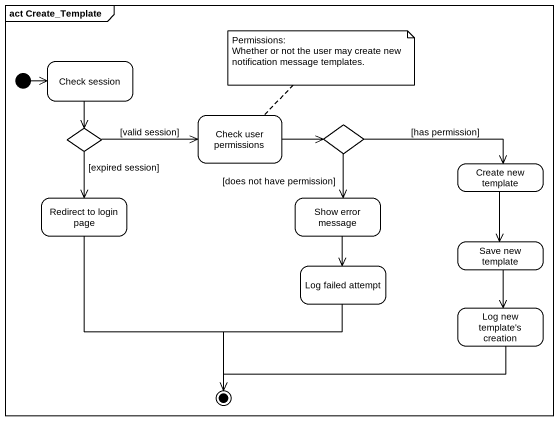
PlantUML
@startuml
mainframe act Create_Template
hide empty description
state "Check session" as Check_session
state choice1 <<choice>>
state "Check user permissions" as Check_user_permissions
state choice2 <<choice>>
state "Create new template" as Create_new_template
state "Redirect to login page" as Redirect_to_login_page
state "Show error message" as Show_error_message
state "Save new template" as Save_new_template
state "Log failed attempt" as Log_failed_attempt
state "Log new template's creation" as Log_new_template_s_creation
[*] -right-> Check_session
Check_session --> choice1
choice1 -right-> Check_user_permissions : [valid session]
choice1 --> Redirect_to_login_page : [expired session]
Check_user_permissions -right-> choice2
choice2 -right-> Create_new_template : [has permission]
choice2 --> Show_error_message : [does not have permission]
Create_new_template --> Save_new_template
Show_error_message --> Log_failed_attempt
Save_new_template --> Log_new_template_s_creation
Redirect_to_login_page --> [*]
Log_failed_attempt --> [*]
Log_new_template_s_creation -left-> [*]
note top of Check_user_permissions
  Permissions:
  Whether or not the user may create new notification message templates.
end note
@enduml
